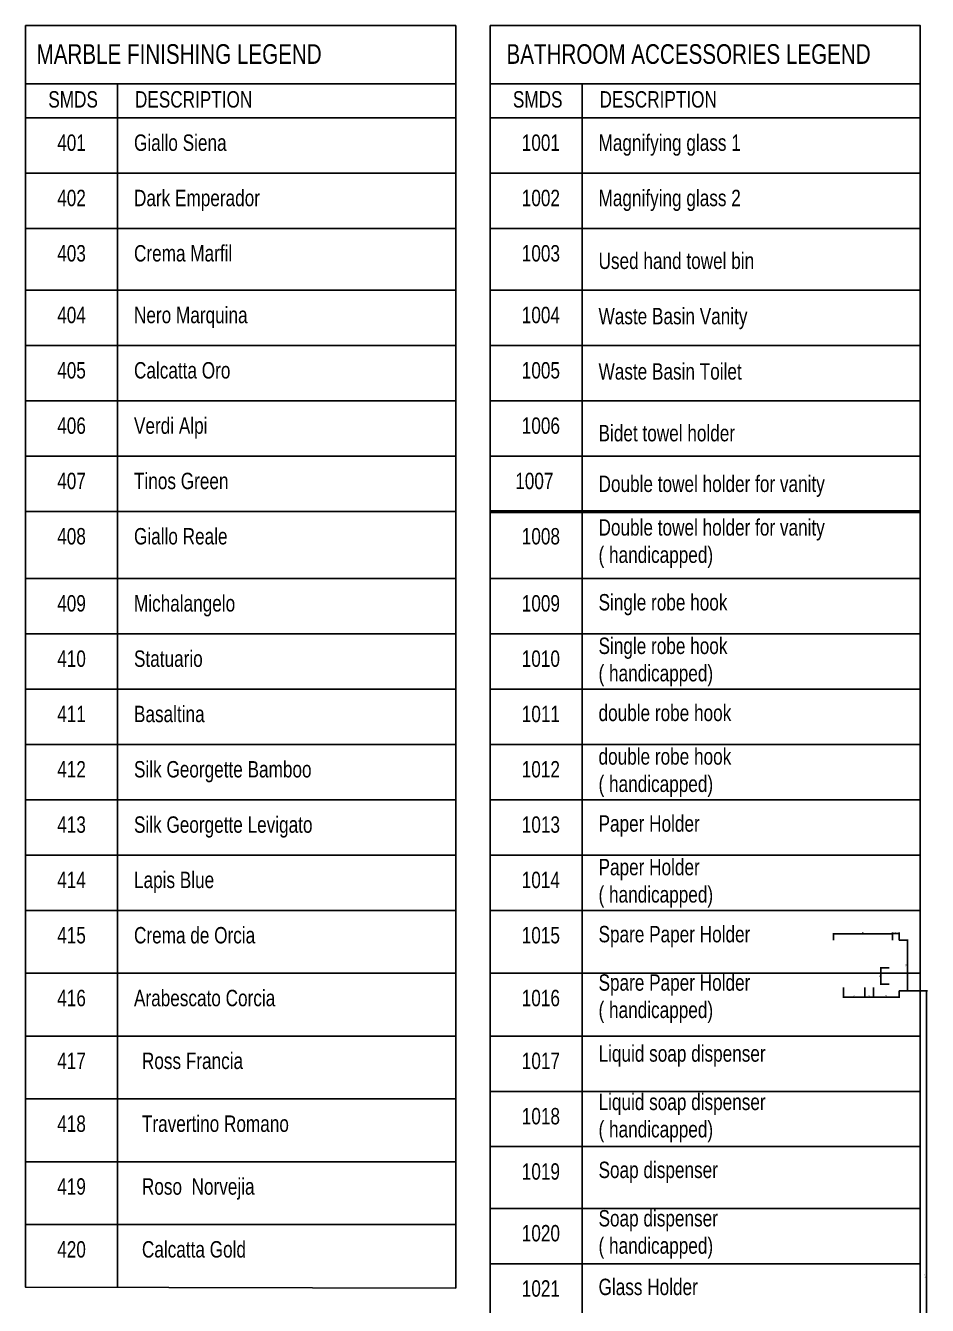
# Model space of a CAD drawing. Header units: inches. Extents: x 193287 to 241687, y 437648 to 550079.
# Drawn here: x 231406 to 234157, y 467493 to 471396 of the extents above; entities that cross this region are included whole.
import ezdxf

# ---------------------------------------------------------------- set-up
doc = ezdxf.new("R2010")
doc.units = ezdxf.units.IN
doc.header["$MEASUREMENT"] = 0
for name, color, linetype in [('A-DIMESNION-1', 7, 'Continuous'), ('CQ SPOT DETAIL DIMENSION', 9, 'Continuous'), ('CQ text label', 3, 'Continuous'), ('CQ-legend tex box', 3, 'Continuous')]:
    doc.layers.add(name, color=color, linetype=linetype)
doc.layers.add('CQ Switches and Outlets', color=1, linetype='Continuous', lineweight=50)
doc.styles.add('DIM 50', font='romans.shx', dxfattribs={"width": 0.75, "height": 100})
doc.styles.get("Standard").update_dxf_attribs({"font": 'arial.ttf'})
doc.dimstyles.new('CQ 2.5', dxfattribs={"dimscale": 0.025, "dimtxt": 150, "dimasz": 100, "dimexe": 100, "dimexo": 0, "dimgap": 80, "dimtad": 1, "dimdec": 0, "dimzin": 0, "dimdsep": 46, "dimtxsty": 'Standard', "dimblk": 'DOT', "dimcen": 100, "dimclrd": 250, "dimclre": 250, "dimclrt": 3, "dimadec": 0, "dimazin": 0, "dimtfac": 1, "dimtdec": 0, "dimtofl": 0, "dimtmove": 0, "dimatfit": 3, "dimfxl": 1, "dimtolj": 1, "dimtzin": 0, "dimlwd": -1, "dimarcsym": 0})

# ---------------------------------------------------------------- blocks, each defined once
blk = doc.blocks.new('SMDS')
at = {"layer": 'CQ Switches and Outlets', "color": 2}
blk.add_line((383215.9, 483718.3), (384528, 483718.3), dxfattribs=at)
at = {"layer": 'CQ-legend tex box'}
for p, q in [((381798.9, 485021.9), (383111, 485021.9)), ((382079.2, 485021.9), (382079.2, 481351.8)), ((383215.9, 485021.9), (384528, 485021.9)), ((383496.2, 485021.9), (383496.2, 478623.5)), ((381798.9, 484918.7), (383111, 484918.7)), ((383215.9, 484918.7), (384528, 484918.7)), ((381798.9, 484750), (383111, 484750)), ((383215.9, 484750), (384528, 484750)), ((381798.9, 484581.3), (383111, 484581.3)), ((383215.9, 484581.3), (384528, 484581.3)), ((381798.9, 484393.1), (383111, 484393.1)), ((383215.9, 484393.1), (384528, 484393.1)), ((381798.9, 484224.4), (383111, 484224.4)), ((383215.9, 484224.4), (384528, 484224.4)), ((381798.9, 484055.7), (383111, 484055.7)), ((383215.9, 484055.7), (384528, 484055.7)), ((381798.9, 483887), (383111, 483887)), ((383215.9, 483887), (384528, 483887)), ((381798.9, 483718.3), (383111, 483718.3)), ((381798.9, 483513.6), (383111, 483513.6)), ((383215.9, 483513.6), (384528, 483513.6)), ((381798.9, 483344.9), (383111, 483344.9)), ((383215.9, 483344.9), (384528, 483344.9)), ((381798.9, 483176.2), (383111, 483176.2)), ((383215.9, 483176.2), (384528, 483176.2)), ((381798.9, 483007.5), (383111, 483007.5)), ((383215.9, 483007.5), (384528, 483007.5)), ((381798.9, 482838.8), (383111, 482838.8)), ((383215.9, 482838.8), (384528, 482838.8)), ((381798.9, 482670.1), (383111, 482670.1)), ((383215.9, 482670.1), (384528, 482670.1)), ((381798.9, 482501.4), (383111, 482501.4)), ((383215.9, 482501.4), (384528, 482501.4)), ((381798.9, 482309.8), (383111, 482309.8)), ((383215.9, 482309.8), (384528, 482309.8)), ((381798.9, 482118.2), (383111, 482118.2)), ((383215.9, 482118.2), (384528, 482118.2)), ((383215.9, 482118.2), (384528, 482118.2)), ((383215.9, 481949.5), (384528, 481949.5)), ((381798.9, 481926.6), (383111, 481926.6)), ((383215.9, 481780.8), (384528, 481780.8)), ((381798.9, 481735), (383111, 481735)), ((383215.9, 481592.6), (384528, 481592.6)), ((381798.9, 481543.4), (383111, 481543.4)), ((383215.9, 481423.9), (384528, 481423.9))]:
    blk.add_line(p, q, dxfattribs=at)
for points in [[(381798.9, 485200), (383111, 485200), (383111, 481349.4), (381798.9, 481351.8)], [(383215.9, 485200), (384527.9, 485200), (384527.9, 478623.5), (383215.9, 478623.5)]]:
    blk.add_lwpolyline(points, close=True, dxfattribs=at)
at = {"layer": 'CQ text label', "ltscale": 1000, "style": 'DIM 50'}
for s, insert, char_height, width, attachment_point in [('{\\fArial|b0|i0|c0|p34;MARBLE FINISHING LEGEND}', (382267.1, 485112.8), 60, 1871.043, 5), ('{\\fArial|b0|i0|c0|p34;BATHROOM ACCESSORIES LEGEND }', (383821.1, 485112.8), 60, 1871.043, 5), ('{\\fArial|b0|i0|c0|p34;SMDS}', (381868.1, 485000), 50, 946.817, 1), ('{\\fArial|b0|i0|c0|p34;DESCRIPTION}', (382132.4, 485000), 50, 946.817, 1), ('{\\fArial|b0|i0|c0|p34;SMDS}', (383285.2, 485000), 50, 946.817, 1), ('{\\fArial|b0|i0|c0|p34;DESCRIPTION}', (383549.4, 485000), 50, 946.817, 1), ('{\\fArial|b0|i0|c0|p34;401}', (381895.3, 484867.9), 50, 946.817, 1), ('{\\fArial|b0|i0|c0|p34;Giallo Siena}', (382129.5, 484867.9), 50, 946.817, 1), ('{\\fArial|b0|i0|c0|p34;1001}', (383312.3, 484867.9), 50, 946.817, 1), ('{\\fArial|b0|i0|c0|p34;Magnifying glass 1}', (383546.5, 484867.9), 50, 946.817, 1), ('{\\fArial|b0|i0|c0|p34;402}', (381895.3, 484699.2), 50, 946.817, 1), ('{\\fArial|b0|i0|c0|p34;Dark Emperador}', (382129.5, 484699.2), 50, 946.817, 1), ('{\\fArial|b0|i0|c0|p34;1002}', (383312.3, 484699.2), 50, 946.817, 1), ('{\\fArial|b0|i0|c0|p34;Magnifying glass 2}', (383546.5, 484699.2), 50, 946.817, 1), ('{\\fArial|b0|i0|c0|p34;403}', (381895.3, 484530.5), 50, 946.817, 1), ('{\\fArial|b0|i0|c0|p34;Crema Marfil}', (382129.5, 484530.5), 50, 946.817, 1), ('{\\fArial|b0|i0|c0|p34;1003}', (383312.3, 484530.5), 50, 946.817, 1), ('{\\fArial|b0|i0|c0|p34;Used hand towel bin}', (383546.5, 484507.6), 50, 946.817, 1), ('{\\fArial|b0|i0|c0|p34;404}', (381895.3, 484342.3), 50, 946.817, 1), ('{\\fArial|b0|i0|c0|p34;Nero Marquina}', (382129.5, 484342.3), 50, 946.817, 1), ('{\\fArial|b0|i0|c0|p34;1004}', (383312.3, 484342.3), 50, 946.817, 1), ('{\\fArial|b0|i0|c0|p34;Waste Basin Vanity}', (383546.5, 484338.9), 50, 946.817, 1), ('{\\fArial|b0|i0|c0|p34;405}', (381895.3, 484173.6), 50, 946.817, 1), ('{\\fArial|b0|i0|c0|p34;Calcatta Oro}', (382129.5, 484173.6), 50, 946.817, 1), ('{\\fArial|b0|i0|c0|p34;1005}', (383312.3, 484173.6), 50, 946.817, 1), ('{\\fArial|b0|i0|c0|p34;Waste Basin Toilet}', (383546.5, 484170.2), 50, 946.817, 1), ('{\\fArial|b0|i0|c0|p34;406}', (381895.3, 484004.9), 50, 946.817, 1), ('{\\fArial|b0|i0|c0|p34;Verdi Alpi}', (382129.5, 484004.9), 50, 946.817, 1), ('{\\fArial|b0|i0|c0|p34;1006}', (383312.3, 484004.9), 50, 946.817, 1), ('{\\fArial|b0|i0|c0|p34;Bidet towel holder}', (383546.5, 483982), 50, 946.817, 1), ('{\\fArial|b0|i0|c0|p34;407}', (381895.3, 483836.2), 50, 946.817, 1), ('{\\fArial|b0|i0|c0|p34;Tinos Green}', (382129.5, 483836.2), 50, 946.817, 1), ('{\\fArial|b0|i0|c0|p34;1007}', (383292.4, 483836.2), 50, 946.817, 1), ('{\\fArial|b0|i0|c0|p34;Double towel holder for vanity}', (383546.5, 483827.5), 50, 946.817, 1), ('{\\fArial|b0|i0|c0|p34;408}', (381895.3, 483667.5), 50, 946.817, 1), ('{\\fArial|b0|i0|c0|p34;Giallo Reale}', (382129.5, 483667.5), 50, 946.817, 1), ('{\\fArial|b0|i0|c0|p34;1008}', (383312.3, 483667.5), 50, 946.817, 1), ('{\\fArial|b0|i0|c0|p34;Double towel holder for vanity\\P( handicapped)}', (383546.5, 483694.5), 50, 946.817, 1), ('{\\fArial|b0|i0|c0|p34;Single robe hook}', (383546.5, 483466.2), 50, 946.817, 1), ('{\\fArial|b0|i0|c0|p34;409}', (381895.3, 483462.9), 50, 946.817, 1), ('{\\fArial|b0|i0|c0|p34;Michalangelo}', (382129.5, 483462.9), 50, 946.817, 1), ('{\\fArial|b0|i0|c0|p34;1009}', (383312.3, 483462.9), 50, 946.817, 1), ('{\\fArial|b0|i0|c0|p34;Single robe hook\\P( handicapped)}', (383546.5, 483333.3), 50, 946.817, 1), ('{\\fArial|b0|i0|c0|p34;410}', (381895.3, 483294.2), 50, 946.817, 1), ('{\\fArial|b0|i0|c0|p34;Statuario}', (382129.5, 483294.2), 50, 946.817, 1), ('{\\fArial|b0|i0|c0|p34;1010}', (383312.2, 483294.2), 50, 946.817, 1), ('{\\fArial|b0|i0|c0|p34;411}', (381895.3, 483125.5), 50, 946.817, 1), ('{\\fArial|b0|i0|c0|p34;Basaltina}', (382129.5, 483125.5), 50, 946.817, 1), ('{\\fArial|b0|i0|c0|p34;1011}', (383312.3, 483125.5), 50, 946.817, 1), ('{\\fArial|b0|i0|c0|p34;double robe hook}', (383546.5, 483128.8), 50, 946.817, 1), ('{\\fArial|b0|i0|c0|p34;double robe hook\\P( handicapped)}', (383546.5, 482995.9), 50, 946.817, 1), ('{\\fArial|b0|i0|c0|p34;Silk Georgette Bamboo}', (382129.5, 482956.8), 50, 946.817, 1), ('{\\fArial|b0|i0|c0|p34;412}', (381895.3, 482956.8), 50, 946.817, 1), ('{\\fArial|b0|i0|c0|p34;1012}', (383312.2, 482956.8), 50, 946.817, 1), ('{\\fArial|b0|i0|c0|p34;413}', (381895.3, 482788.1), 50, 946.817, 1), ('{\\fArial|b0|i0|c0|p34;Silk Georgette Levigato}', (382129.5, 482788.1), 50, 946.817, 1), ('{\\fArial|b0|i0|c0|p34;1013}', (383312.3, 482788.1), 50, 946.817, 1), ('{\\fArial|b0|i0|c0|p34;Paper Holder}', (383546.5, 482791.4), 50, 946.817, 1), ('{\\fArial|b0|i0|c0|p34;Paper Holder\\P( handicapped)}', (383546.5, 482658.5), 50, 946.817, 1), ('{\\fArial|b0|i0|c0|p34;414}', (381895.3, 482619.4), 50, 946.817, 1), ('{\\fArial|b0|i0|c0|p34;Lapis Blue}', (382129.5, 482619.4), 50, 946.817, 1), ('{\\fArial|b0|i0|c0|p34;1014}', (383312.2, 482619.4), 50, 946.817, 1), ('{\\fArial|b0|i0|c0|p34;Crema de Orcia}', (382129.5, 482450.7), 50, 946.817, 1), ('{\\fArial|b0|i0|c0|p34;1015}', (383312.2, 482450.7), 50, 946.817, 1), ('{\\fArial|b0|i0|c0|p34;Spare Paper Holder}', (383546.5, 482454), 50, 946.817, 1), ('{\\fArial|b0|i0|c0|p34;415}', (381895.3, 482450.7), 50, 946.817, 1), ('{\\fArial|b0|i0|c0|p34;Spare Paper Holder\\P( handicapped)}', (383546.5, 482306.4), 50, 946.817, 1), ('{\\fArial|b0|i0|c0|p34;416}', (381895.3, 482259.1), 50, 946.817, 1), ('{\\fArial|b0|i0|c0|p34;Arabescato Corcia}', (382129.5, 482259.1), 50, 946.817, 1), ('{\\fArial|b0|i0|c0|p34;1016}', (383312.2, 482259.1), 50, 946.817, 1), ('{\\fArial|b0|i0|c0|p34;417}', (381895.3, 482067.5), 50, 946.817, 1), ('{\\fArial|b0|i0|c0|p34;Ross Francia}', (382153.7, 482067.5), 50, 946.817, 1), ('{\\fArial|b0|i0|c0|p34;1017}', (383312.3, 482067.5), 50, 946.817, 1), ('{\\fArial|b0|i0|c0|p34;Liquid soap dispenser}', (383546.5, 482089.9), 50, 946.817, 1), ('{\\fArial|b0|i0|c0|p34;Liquid soap dispenser\\P( handicapped)}', (383546.5, 481942.3), 50, 946.817, 1), ('{\\fArial|b0|i0|c0|p34;418}', (381895.3, 481875.9), 50, 946.817, 1), ('{\\fArial|b0|i0|c0|p34;Travertino Romano}', (382153.7, 481875.9), 50, 946.817, 1), ('{\\fArial|b0|i0|c0|p34;1018}', (383312.3, 481898.8), 50, 946.817, 1), ('{\\fArial|b0|i0|c0|p34;1019}', (383312.3, 481730.1), 50, 946.817, 1), ('{\\fArial|b0|i0|c0|p34;Soap dispenser}', (383546.5, 481735), 50, 946.817, 1), ('{\\fArial|b0|i0|c0|p34;419}', (381895.3, 481684.3), 50, 946.817, 1), ('{\\fArial|b0|i0|c0|p34;Roso  Norvejia}', (382153.7, 481684.3), 50, 946.817, 1), ('{\\fArial|b0|i0|c0|p34;Soap dispenser\\P( handicapped)}', (383546.5, 481587.4), 50, 946.817, 1), ('{\\fArial|b0|i0|c0|p34;1020}', (383312.3, 481541.9), 50, 946.817, 1), ('{\\fArial|b0|i0|c0|p34;420}', (381895.3, 481492.6), 50, 946.817, 1), ('{\\fArial|b0|i0|c0|p34;Calcatta Gold }', (382153.7, 481492.6), 50, 946.817, 1), ('{\\fArial|b0|i0|c0|p34;1021}', (383312.3, 481373.2), 50, 946.817, 1), ('{\\fArial|b0|i0|c0|p34;Glass Holder}', (383546.5, 481378.1), 50, 946.817, 1)]:
    blk.add_mtext(s, dxfattribs=dict(at, insert=insert, char_height=char_height, width=width, attachment_point=attachment_point))
blk = doc.blocks.new('_Dot')
at = {"color": 0, "linetype": 'ByBlock', "lineweight": -2}
blk.add_line((-0.5, 0), (-1, 0), dxfattribs=at)
at = {"color": 0, "linetype": 'ByBlock', "const_width": 0.5}
blk.add_lwpolyline([(-0.25, 0, 1), (0.25, 0, 1)], format="xyb", close=True, dxfattribs=at)
blk = doc.blocks.new('*D4553')
at = {"layer": 'A-DIMESNION-1', "color": 250, "lineweight": -2, "ltscale": 0.05, "transparency": 16777216}
for p, q in [((228377.7, 431380.6), (228377.7, 431403.1)), ((228397.7, 431380.6), (228397.7, 431403.1))]:
    blk.add_line(p, q, dxfattribs=at)
at = {"layer": 'A-DIMESNION-1', "color": 250, "ltscale": 0.05, "transparency": 16777216}
blk.add_line((228395.2, 431400.6), (228380.2, 431400.6), dxfattribs=at)
at = {"layer": 'Defpoints', "color": 0, "linetype": 'Continuous', "ltscale": 0.05, "transparency": 16777216}
for p in [(228377.7, 431400.6), (228377.7, 431380.6, 0), (228397.7, 431380.6, 0)]:
    blk.add_point(p, dxfattribs=at)
at = {"layer": 'A-DIMESNION-1', "color": 250, "linetype": 'Continuous', "ltscale": 0.05, "transparency": 16777216, "xscale": 2.5, "yscale": 2.5, "zscale": 2.5, "rotation": 180}
blk.add_blockref('_Dot', (228377.7, 431400.6), dxfattribs=at)
at = {"layer": 'A-DIMESNION-1', "color": 250, "linetype": 'Continuous', "ltscale": 0.05, "transparency": 16777216, "xscale": 2.5, "yscale": 2.5, "zscale": 2.5}
blk.add_blockref('_Dot', (228397.7, 431400.6), dxfattribs=at)
at = {"layer": 'A-DIMESNION-1', "color": 3, "linetype": 'Continuous', "ltscale": 0.05, "transparency": 16777216, "insert": (228387.7, 431404.6), "char_height": 3.75, "attachment_point": 5}
blk.add_mtext('\\A1;20', dxfattribs=at)
blk = doc.blocks.new('*D4552')
at = {"layer": 'A-DIMESNION-1', "color": 250, "lineweight": -2, "ltscale": 0.05, "transparency": 16777216}
for p, q in [((228397.7, 431380.6), (228425.3, 431380.6)), ((228397.7, 431225.6), (228425.3, 431225.6))]:
    blk.add_line(p, q, dxfattribs=at)
at = {"layer": 'A-DIMESNION-1', "color": 250, "ltscale": 0.05, "transparency": 16777216}
blk.add_line((228422.8, 431378.1), (228422.8, 431228.1), dxfattribs=at)
at = {"layer": 'Defpoints', "color": 0, "linetype": 'Continuous', "ltscale": 0.05, "transparency": 16777216}
for p in [(228397.7, 431380.6), (228397.7, 431225.6, 0), (228422.8, 431225.6)]:
    blk.add_point(p, dxfattribs=at)
at = {"layer": 'A-DIMESNION-1', "color": 250, "linetype": 'Continuous', "ltscale": 0.05, "transparency": 16777216, "xscale": 2.5, "yscale": 2.5, "zscale": 2.5}
for p, rotation in [((228422.8, 431380.6), 90), ((228422.8, 431225.6), 270)]:
    blk.add_blockref('_Dot', p, dxfattribs=dict(at, rotation=rotation))
at = {"layer": 'A-DIMESNION-1', "color": 3, "linetype": 'Continuous', "ltscale": 0.05, "transparency": 16777216, "insert": (228418.8, 431303.1), "char_height": 3.75, "attachment_point": 5, "rotation": 90}
blk.add_mtext('\\A1;155', dxfattribs=at)
blk = doc.blocks.new('*D4551')
at = {"layer": 'A-DIMESNION-1', "color": 250, "lineweight": -2, "ltscale": 0.05, "transparency": 16777216}
for p, q in [((228319.1, 431235.6), (228319.1, 431204.1)), ((228397.7, 431225.6), (228397.7, 431204.1))]:
    blk.add_line(p, q, dxfattribs=at)
at = {"layer": 'A-DIMESNION-1', "color": 250, "ltscale": 0.05, "transparency": 16777216}
blk.add_line((228395.2, 431206.6), (228321.6, 431206.6), dxfattribs=at)
at = {"layer": 'Defpoints', "color": 0, "linetype": 'Continuous', "ltscale": 0.05, "transparency": 16777216}
for p in [(228319.1, 431235.6, 0), (228319.1, 431206.6), (228397.7, 431225.6)]:
    blk.add_point(p, dxfattribs=at)
at = {"layer": 'A-DIMESNION-1', "color": 250, "linetype": 'Continuous', "ltscale": 0.05, "transparency": 16777216, "xscale": 2.5, "yscale": 2.5, "zscale": 2.5, "rotation": 180}
blk.add_blockref('_Dot', (228319.1, 431206.6), dxfattribs=at)
at = {"layer": 'A-DIMESNION-1', "color": 250, "linetype": 'Continuous', "ltscale": 0.05, "transparency": 16777216, "xscale": 2.5, "yscale": 2.5, "zscale": 2.5}
blk.add_blockref('_Dot', (228397.7, 431206.6), dxfattribs=at)
at = {"layer": 'A-DIMESNION-1', "color": 3, "linetype": 'Continuous', "ltscale": 0.05, "transparency": 16777216, "insert": (228358.4, 431210.6), "char_height": 3.75, "attachment_point": 5}
blk.add_mtext('\\A1;79', dxfattribs=at)
blk = doc.blocks.new('*D4550')
at = {"layer": 'A-DIMESNION-1', "color": 250, "lineweight": -2, "ltscale": 0.05, "transparency": 16777216}
for p, q in [((228293.2, 431235.6), (228293.2, 431204.1)), ((228319.1, 431235.6), (228319.1, 431204.1))]:
    blk.add_line(p, q, dxfattribs=at)
at = {"layer": 'A-DIMESNION-1', "color": 250, "ltscale": 0.05, "transparency": 16777216}
blk.add_line((228316.6, 431206.6), (228295.7, 431206.6), dxfattribs=at)
at = {"layer": 'Defpoints', "color": 0, "linetype": 'Continuous', "ltscale": 0.05, "transparency": 16777216}
for p in [(228293.2, 431235.6, 0), (228293.2, 431206.6), (228319.1, 431235.6, 0)]:
    blk.add_point(p, dxfattribs=at)
at = {"layer": 'A-DIMESNION-1', "color": 250, "linetype": 'Continuous', "ltscale": 0.05, "transparency": 16777216, "xscale": 2.5, "yscale": 2.5, "zscale": 2.5, "rotation": 180}
blk.add_blockref('_Dot', (228293.2, 431206.6), dxfattribs=at)
at = {"layer": 'A-DIMESNION-1', "color": 250, "linetype": 'Continuous', "ltscale": 0.05, "transparency": 16777216, "xscale": 2.5, "yscale": 2.5, "zscale": 2.5}
blk.add_blockref('_Dot', (228319.1, 431206.6), dxfattribs=at)
at = {"layer": 'A-DIMESNION-1', "color": 3, "linetype": 'Continuous', "ltscale": 0.05, "transparency": 16777216, "insert": (228306.2, 431210.6), "char_height": 3.75, "attachment_point": 5}
blk.add_mtext('\\A1;26', dxfattribs=at)
blk = doc.blocks.new('*D4549')
at = {"layer": 'A-DIMESNION-1', "color": 250, "lineweight": -2, "ltscale": 0.05, "transparency": 16777216}
for p, q in [((228227.9, 431235.6), (228227.9, 431204.1)), ((228293.2, 431235.6), (228293.2, 431204.1))]:
    blk.add_line(p, q, dxfattribs=at)
at = {"layer": 'A-DIMESNION-1', "color": 250, "ltscale": 0.05, "transparency": 16777216}
blk.add_line((228290.7, 431206.6), (228230.4, 431206.6), dxfattribs=at)
at = {"layer": 'Defpoints', "color": 0, "linetype": 'Continuous', "ltscale": 0.05, "transparency": 16777216}
for p in [(228227.9, 431235.6, 0), (228227.9, 431206.6), (228293.2, 431235.6, 0)]:
    blk.add_point(p, dxfattribs=at)
at = {"layer": 'A-DIMESNION-1', "color": 250, "linetype": 'Continuous', "ltscale": 0.05, "transparency": 16777216, "xscale": 2.5, "yscale": 2.5, "zscale": 2.5, "rotation": 180}
blk.add_blockref('_Dot', (228227.9, 431206.6), dxfattribs=at)
at = {"layer": 'A-DIMESNION-1', "color": 250, "linetype": 'Continuous', "ltscale": 0.05, "transparency": 16777216, "xscale": 2.5, "yscale": 2.5, "zscale": 2.5}
blk.add_blockref('_Dot', (228293.2, 431206.6), dxfattribs=at)
at = {"layer": 'A-DIMESNION-1', "color": 3, "linetype": 'Continuous', "ltscale": 0.05, "transparency": 16777216, "insert": (228260.6, 431210.6), "char_height": 3.75, "attachment_point": 5}
blk.add_mtext('\\A1;65', dxfattribs=at)
blk = doc.blocks.new('*D4548')
at = {"layer": 'A-DIMESNION-1', "color": 250, "lineweight": -2, "ltscale": 0.05, "transparency": 16777216}
for p, q in [((228397.7, 431225.6), (228483.9, 431225.6)), ((228397.7, 429485.6), (228483.9, 429485.6))]:
    blk.add_line(p, q, dxfattribs=at)
at = {"layer": 'A-DIMESNION-1', "color": 250, "ltscale": 0.05, "transparency": 16777216}
blk.add_line((228481.4, 431223.1), (228481.4, 429488.1), dxfattribs=at)
at = {"layer": 'Defpoints', "color": 0, "linetype": 'Continuous', "ltscale": 0.05, "transparency": 16777216}
for p in [(228397.7, 431225.6, 0), (228397.7, 429485.6, 0), (228481.4, 429485.6)]:
    blk.add_point(p, dxfattribs=at)
at = {"layer": 'A-DIMESNION-1', "color": 250, "linetype": 'Continuous', "ltscale": 0.05, "transparency": 16777216, "xscale": 2.5, "yscale": 2.5, "zscale": 2.5}
for p, rotation in [((228481.4, 431225.6), 90), ((228481.4, 429485.6), 270)]:
    blk.add_blockref('_Dot', p, dxfattribs=dict(at, rotation=rotation))
at = {"layer": 'A-DIMESNION-1', "color": 3, "linetype": 'Continuous', "ltscale": 0.05, "transparency": 16777216, "insert": (228477.5, 430355.6), "char_height": 3.75, "attachment_point": 5, "rotation": 90}
blk.add_mtext('\\A1;1740', dxfattribs=at)
blk = doc.blocks.new('*D4480')
at = {"layer": 'A-DIMESNION-1', "color": 250, "lineweight": -2, "ltscale": 0.05, "transparency": 16777216}
for p, q in [((228367.7, 431295.6), (228339.8, 431295.6)), ((228367.7, 431245.6), (228339.8, 431245.6))]:
    blk.add_line(p, q, dxfattribs=at)
at = {"layer": 'A-DIMESNION-1', "color": 250, "ltscale": 0.05, "transparency": 16777216}
blk.add_line((228342.3, 431293.1), (228342.3, 431248.1), dxfattribs=at)
at = {"layer": 'Defpoints', "color": 0, "linetype": 'Continuous', "ltscale": 0.05, "transparency": 16777216}
for p in [(228367.7, 431295.6, 0), (228342.3, 431245.6), (228367.7, 431245.6, 0)]:
    blk.add_point(p, dxfattribs=at)
at = {"layer": 'A-DIMESNION-1', "color": 250, "linetype": 'Continuous', "ltscale": 0.05, "transparency": 16777216, "xscale": 2.5, "yscale": 2.5, "zscale": 2.5}
for p, rotation in [((228342.3, 431295.6), 90), ((228342.3, 431245.6), 270)]:
    blk.add_blockref('_Dot', p, dxfattribs=dict(at, rotation=rotation))
at = {"layer": 'A-DIMESNION-1', "color": 3, "linetype": 'Continuous', "ltscale": 0.05, "transparency": 16777216, "insert": (228338.4, 431270.6), "char_height": 3.75, "attachment_point": 5, "rotation": 90}
blk.add_mtext('\\A1;50', dxfattribs=at)
blk = doc.blocks.new('*D4479')
at = {"layer": 'A-DIMESNION-1', "color": 250, "lineweight": -2, "ltscale": 0.05, "transparency": 16777216}
for p, q in [((228197.9, 431380.6), (228197.9, 431401.8)), ((228377.7, 431380.6), (228377.7, 431401.8))]:
    blk.add_line(p, q, dxfattribs=at)
at = {"layer": 'A-DIMESNION-1', "color": 250, "ltscale": 0.05, "transparency": 16777216}
blk.add_line((228375.2, 431399.3), (228200.4, 431399.3), dxfattribs=at)
at = {"layer": 'Defpoints', "color": 0, "linetype": 'Continuous', "ltscale": 0.05, "transparency": 16777216}
for p in [(228197.9, 431399.3), (228197.9, 431380.6, 0), (228377.7, 431380.6)]:
    blk.add_point(p, dxfattribs=at)
at = {"layer": 'A-DIMESNION-1', "color": 250, "linetype": 'Continuous', "ltscale": 0.05, "transparency": 16777216, "xscale": 2.5, "yscale": 2.5, "zscale": 2.5, "rotation": 180}
blk.add_blockref('_Dot', (228197.9, 431399.3), dxfattribs=at)
at = {"layer": 'A-DIMESNION-1', "color": 250, "linetype": 'Continuous', "ltscale": 0.05, "transparency": 16777216, "xscale": 2.5, "yscale": 2.5, "zscale": 2.5}
blk.add_blockref('_Dot', (228377.7, 431399.3), dxfattribs=at)
at = {"layer": 'A-DIMESNION-1', "color": 3, "linetype": 'Continuous', "ltscale": 0.05, "transparency": 16777216, "insert": (228287.8, 431403.2), "char_height": 3.75, "attachment_point": 5}
blk.add_mtext('\\A1;180', dxfattribs=at)
blk = doc.blocks.new('DIMBLOWUP')
at = {"layer": 'A-DIMESNION-1', "color": 64, "linetype": 'Continuous', "ltscale": 0.05}
for base, p1, p2, picture, middle in [((228197.9, 431399.3), (228377.7, 431380.6), (228197.9, 431380.6, 0), '*D4479', (228287.8, 431403.2)), ((228377.7, 431400.6), (228397.7, 431380.6, 0), (228377.7, 431380.6, 0), '*D4553', (228387.7, 431404.6)), ((228227.9, 431206.6), (228293.2, 431235.6, 0), (228227.9, 431235.6, 0), '*D4549', (228260.6, 431210.6)), ((228293.2, 431206.6), (228319.1, 431235.6, 0), (228293.2, 431235.6, 0), '*D4550', (228306.2, 431210.6)), ((228319.1, 431206.6), (228397.7, 431225.6), (228319.1, 431235.6, 0), '*D4551', (228358.4, 431210.6))]:
    dim = blk.add_linear_dim(base=base, p1=p1, p2=p2, dimstyle='CQ 2.5', dxfattribs=at)
    dim.commit()
    dim.dimension.update_dxf_attribs({"geometry": picture, "text_midpoint": middle})
for base, p1, p2, picture, middle in [((228422.8, 431225.6), (228397.7, 431380.6), (228397.7, 431225.6, 0), '*D4552', (228418.8, 431303.1)), ((228342.3, 431245.6), (228367.7, 431295.6, 0), (228367.7, 431245.6, 0), '*D4480', (228338.4, 431270.6)), ((228481.4, 429485.6), (228397.7, 431225.6, 0), (228397.7, 429485.6, 0), '*D4548', (228477.5, 430355.6))]:
    dim = blk.add_linear_dim(base=base, p1=p1, p2=p2, angle=90, dimstyle='CQ 2.5', dxfattribs=at)
    dim.commit()
    dim.dimension.update_dxf_attribs({"geometry": picture, "text_midpoint": middle})

msp = doc.modelspace()

# ---------------------------------------------------------------- block references
at = {"layer": 'A-DIMESNION-1', "color": 64, "linetype": 'Continuous', "ltscale": 0.05}
msp.add_blockref('DIMBLOWUP', (5673.252, 37226.975), dxfattribs=at)
at = {"layer": 'CQ SPOT DETAIL DIMENSION'}
msp.add_blockref('SMDS', (-150392.368, -13803.482), dxfattribs=at)

doc.saveas('drawing.dxf')
